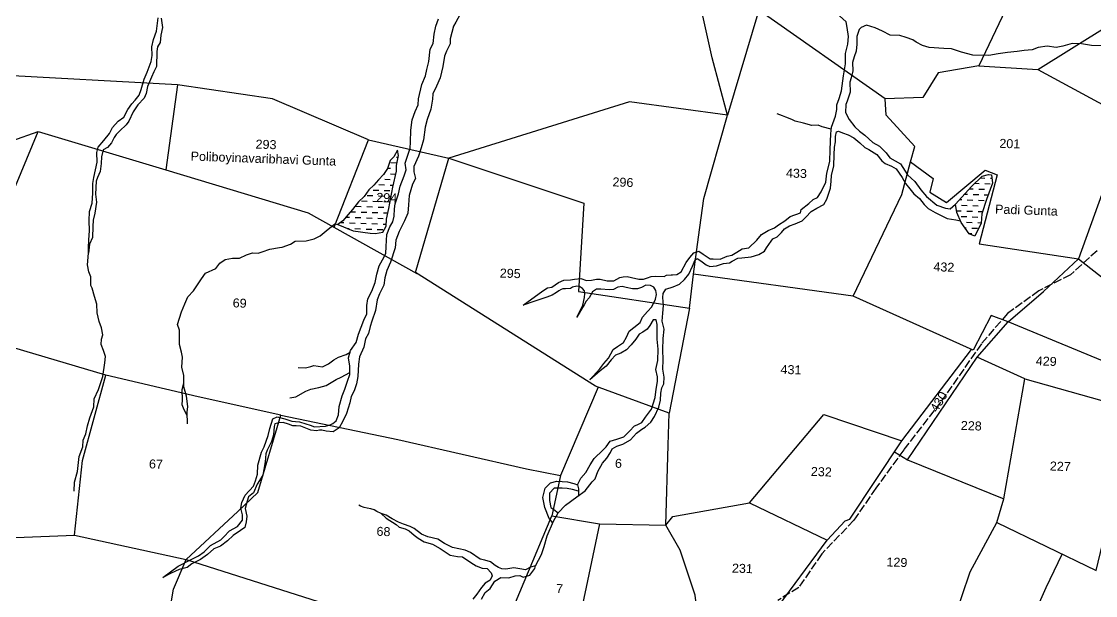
# Model space of a CAD drawing. Header units: inches. Extents: x 346063 to 354760, y 1581753 to 1587896.
# Drawn here: x 348785 to 350344, y 1584825 to 1585658 of the extents above; entities that cross this region are included whole.
import ezdxf

# ---------------------------------------------------------------- set-up
doc = ezdxf.new("R2010")
doc.units = ezdxf.units.IN
doc.header["$MEASUREMENT"] = 0
doc.linetypes.add('ACAD_ISO02W100', pattern=[15, 12, -3])
for name, color, linetype in [('CARTTRACK', 30, 'ACAD_ISO02W100'), ('NALA', 4, 'Continuous'), ('SURVEY_BND', 7, 'Continuous'), ('SURVEY_NO', 7, 'Continuous'), ('WATER_BODY', 4, 'Continuous')]:
    doc.layers.add(name, color=color, linetype=linetype)
doc.styles.get("Standard").update_dxf_attribs({"font": 'arial.ttf'})

msp = doc.modelspace()

# ---------------------------------------------------------------- hatches: boundary and pattern name
at = {"layer": 'WATER_BODY'}
h = msp.add_hatch(dxfattribs=at)
h.set_pattern_fill('DASH', color=256, scale=65.076057, angle=-2.0267, style=0)
h.set_pattern_definition([(357.97328, (343965.363, 1583607.651), (8.4171, 7.841737), [8.134507, -8.134507])])
h.paths.add_polyline_path([(349318.5, 1585386.6), (349324.5, 1585417.4), (349329.5, 1585440.6), (349329.4, 1585448.9), (349332.3, 1585463.3), (349331, 1585470.9), (349325.6, 1585461.5), (349320.3, 1585456.2), (349316.5, 1585444.7), (349310.7, 1585436), (349303.6, 1585427.8), (349296.5, 1585420.1), (349289.5, 1585413.5), (349282.5, 1585403.8), (349274.6, 1585395.9), (349265.8, 1585384.8), (349259.5, 1585377.7), (349251.5, 1585368.6), (349244.6, 1585363.4), (349266.5, 1585353.9), (349291.3, 1585350.7), (349299.3, 1585349.9), (349309.6, 1585352.2), (349314.8, 1585360.7), (349315.1, 1585370.7)])
h.paths.add_polyline_path([(350185.9, 1585399.3), (350194.7, 1585423.2), (350193.2, 1585435.1), (350188.5, 1585435.9), (350179.3, 1585433.4), (350164, 1585418.6), (350140.8, 1585392.8), (350142.8, 1585380.6), (350149.2, 1585365.9), (350160.7, 1585349.5), (350169, 1585346.4), (350178.1, 1585364.9), (350178.9, 1585378.9)])
h.paths.add_polyline_path([(349296.7, 1585392.7), (349332.1, 1585391.5), (349332.8, 1585411.3), (349297.4, 1585412.6)], flags=9)

# ---------------------------------------------------------------- linework, layer by layer
at = {"layer": 'CARTTRACK'}
msp.add_lwpolyline([(350346.2, 1585325.2), (350307.5, 1585290.2), (350261.9, 1585266.8), (350216.1, 1585234), (350178.5, 1585190.2), (350119.2, 1585105.2), (350065.7, 1585036.1), (350025.4, 1584980.6), (349993.3, 1584933.9), (349946.6, 1584885), (349913.3, 1584836.3), (349883, 1584817.5)], dxfattribs=at)
at = {"layer": 'NALA'}
for points in [[(349421.4, 1585667.7), (349415.9, 1585656.8), (349412.3, 1585651.3), (349409.7, 1585642), (349407.6, 1585632.5), (349407.5, 1585625.4), (349402.2, 1585614.7), (349399.1, 1585607.4), (349396.8, 1585592.7), (349392.9, 1585576.1), (349387.5, 1585564), (349382.2, 1585553.1), (349381.9, 1585545.1), (349379.2, 1585530.4), (349374, 1585515.6), (349371.4, 1585504.5), (349369, 1585486.1), (349365.3, 1585474.4), (349361.3, 1585462.4), (349354.9, 1585447.2), (349354.7, 1585439.6), (349357, 1585430.2), (349353, 1585421.9), (349348, 1585405.3), (349346.8, 1585391.8), (349345.8, 1585379.5), (349341.4, 1585368.4), (349333.6, 1585352.8), (349328.7, 1585340.5), (349327.8, 1585329.4), (349320.7, 1585308.6), (349315.4, 1585296.4), (349312.9, 1585285.8), (349311.2, 1585275), (349304.8, 1585262.5), (349301.7, 1585253.6), (349299, 1585238.4), (349294, 1585223.1), (349291.6, 1585214.9), (349288.8, 1585204.8), (349284.7, 1585197.4), (349282.1, 1585185.3), (349276.1, 1585171), (349274.5, 1585160.4), (349273.4, 1585142.7), (349271.6, 1585132), (349268, 1585121.8), (349264, 1585113.6), (349261.8, 1585104.3), (349257, 1585088.8), (349251.6, 1585077.7), (349246.5, 1585068), (349237.9, 1585062.4), (349227.5, 1585063.4), (349221, 1585064.7), (349218, 1585064.8), (349213.4, 1585063.9), (349205.1, 1585064.4), (349198.2, 1585067.5), (349190.7, 1585070.6), (349184.2, 1585070.8), (349179.1, 1585071.1), (349172.8, 1585073.5), (349164.9, 1585076), (349158.6, 1585075.4), (349152.9, 1585073.8), (349151.9, 1585069.9), (349151.1, 1585057.7), (349148.3, 1585048.1), (349141.7, 1585035.5), (349139.8, 1585030.4), (349138.9, 1585018.5), (349135.6, 1584999.4), (349127.6, 1584986.3), (349121.9, 1584973.8), (349114.9, 1584967.8), (349112.8, 1584961.7), (349109.9, 1584950.9), (349112.6, 1584939.8), (349111.6, 1584931.8), (349109.5, 1584923.5), (349103, 1584919.2), (349092.5, 1584911.7), (349084.5, 1584904.2), (349074.2, 1584896.1), (349064.5, 1584892.4), (349055.3, 1584884.3), (349045.4, 1584876.7), (349032.4, 1584870.6), (349026, 1584865.2), (349014.3, 1584862.6), (349002.8, 1584856.9), (348990.3, 1584850.9), (349012.8, 1584867.3), (349033.8, 1584877.7), (349042.5, 1584882.2), (349050.4, 1584887.8), (349059.8, 1584897), (349074.8, 1584905.4), (349079, 1584909.7), (349087.4, 1584918.3), (349098.7, 1584924.6), (349106.2, 1584934.1), (349105.9, 1584941.9), (349103.5, 1584951.3), (349105.1, 1584959.7), (349109.9, 1584970.5), (349122.1, 1584983.4), (349125.1, 1584991.3), (349127.8, 1585000.8), (349128.6, 1585013.8), (349133.5, 1585032.7), (349137.5, 1585040.4), (349143.4, 1585056.9), (349145.9, 1585067.1), (349150, 1585081), (349156.3, 1585084), (349167.7, 1585080.9), (349177.9, 1585077.5), (349183.1, 1585077.1), (349188.7, 1585076.8), (349197.8, 1585074), (349204.3, 1585071.9), (349210.7, 1585069.7), (349226.6, 1585070.5), (349233.4, 1585072.4), (349237.4, 1585074.2), (349242, 1585078.2), (349245.2, 1585087.1), (349246.4, 1585099), (349250.6, 1585114.3), (349254.5, 1585124.3), (349258.6, 1585135.8), (349261.8, 1585145.4), (349262, 1585157.6), (349259.9, 1585169.5), (349263, 1585180.1), (349271.3, 1585191.7), (349274.6, 1585203.8), (349282.1, 1585224.5), (349286.3, 1585233.5), (349286.6, 1585245.4), (349287.9, 1585255.3), (349294, 1585266.2), (349298.7, 1585279), (349300.9, 1585291.2), (349304.4, 1585303.1), (349309.3, 1585312), (349313.9, 1585321.3), (349314.5, 1585331.4), (349315.4, 1585348.6), (349319.8, 1585359.6), (349324.2, 1585367.1), (349326.4, 1585375.5), (349326.9, 1585385.9), (349327.6, 1585393.3), (349332.4, 1585407.8), (349334.9, 1585418.8), (349340.7, 1585434), (349343.7, 1585442.6), (349342.4, 1585452.1), (349346, 1585463.8), (349349.5, 1585473.9), (349349.8, 1585482.5), (349350.6, 1585500.2), (349352.5, 1585515), (349356.7, 1585527.1), (349360.9, 1585536.8), (349361.6, 1585545.8), (349366.2, 1585566.3), (349371.7, 1585579.2), (349373.6, 1585588.3), (349376.4, 1585599.9), (349378.5, 1585617.9), (349383, 1585625.9), (349384.1, 1585639.4), (349386.7, 1585650.9), (349390.7, 1585661.8)], [(349592.1, 1584985.1), (349596.9, 1584995.1), (349604.4, 1585003.1), (349610.5, 1585014.1), (349616.5, 1585023.7), (349629.2, 1585035.6), (349633.8, 1585040.4), (349639.5, 1585048.5), (349649.4, 1585051.5), (349659.4, 1585054.9), (349667.7, 1585063.2), (349675, 1585071.1), (349678.6, 1585072.4), (349685.6, 1585075.7), (349691, 1585083.3), (349699.6, 1585095.3), (349704.9, 1585112), (349706.4, 1585124.3), (349708.4, 1585135.2), (349708.5, 1585142.1), (349705.9, 1585152.9), (349708.9, 1585165.9), (349709.4, 1585182.3), (349707.9, 1585196.7), (349707.7, 1585206.9), (349707.8, 1585218.2), (349706.4, 1585224.6), (349705, 1585224.8), (349702.2, 1585224.6), (349697.1, 1585216.7), (349693.4, 1585211.1), (349687.1, 1585207), (349681.9, 1585203.8), (349677, 1585196.7), (349670.2, 1585188.5), (349663.4, 1585181.4), (349655.3, 1585176.6), (349647.4, 1585173.7), (349641.2, 1585166.9), (349634, 1585157.6), (349624.9, 1585150.9), (349610.3, 1585137.6), (349624.6, 1585153.5), (349630.7, 1585161.6), (349637.2, 1585169.3), (349644, 1585181.9), (349650.3, 1585186.1), (349658.8, 1585191.8), (349663.2, 1585199.8), (349667.4, 1585208.2), (349673.9, 1585213.6), (349683.4, 1585221), (349686.6, 1585228.7), (349694, 1585236.7), (349699.9, 1585243.5), (349705.4, 1585254.7), (349706.7, 1585261.7), (349705.8, 1585267.5), (349702.8, 1585272.2), (349698.2, 1585274.7), (349691.5, 1585274.9), (349685.3, 1585271.6), (349679.1, 1585269.6), (349671.9, 1585269.6), (349662.8, 1585271.9), (349657.3, 1585273.1), (349650.6, 1585272), (349644.7, 1585268.8), (349638.1, 1585268.2), (349626.1, 1585269.3), (349620, 1585269.5), (349614.2, 1585265.5), (349609.4, 1585256.6), (349604.8, 1585252), (349601.8, 1585246.5), (349597.9, 1585240.1), (349591.1, 1585228.5), (349600.2, 1585246.2), (349602.5, 1585257), (349602.7, 1585263), (349602.5, 1585266.9), (349599.6, 1585270.5), (349595.2, 1585273.3), (349591.5, 1585273.5), (349585.2, 1585272.3), (349582.3, 1585270.3), (349574.7, 1585269.8), (349571.2, 1585269.6), (349568.5, 1585269), (349565.3, 1585266.8), (349561.7, 1585264.5), (349555.7, 1585260.6), (349547.7, 1585257.8), (349537.7, 1585254.1), (349530.2, 1585251.8), (349513.2, 1585245.9), (349542, 1585267.1), (349548.7, 1585271.3), (349554.9, 1585272.1), (349564.5, 1585278.8), (349572.2, 1585282.3), (349582.1, 1585282.8), (349588.1, 1585283.6), (349597, 1585284.7), (349605.2, 1585281.8), (349612.4, 1585282.4), (349619.9, 1585283.9), (349625.2, 1585283.9), (349635.5, 1585281.6), (349645, 1585281.3), (349653.7, 1585286.2), (349658.4, 1585287.2), (349664.4, 1585287.5), (349670.8, 1585286.1), (349681.2, 1585283.6), (349687.9, 1585283.7), (349693.8, 1585286), (349699, 1585287.9), (349705.2, 1585288.4), (349718, 1585287.8), (349721.4, 1585289.6), (349728.2, 1585290), (349730.3, 1585290.3), (349736.3, 1585290.5), (349742.8, 1585294.3), (349749.7, 1585308), (349755.2, 1585315.1), (349761, 1585322.1), (349768.3, 1585324.7), (349774.5, 1585319.9), (349785, 1585313.3), (349788.9, 1585313.2), (349799.4, 1585312.8), (349809.5, 1585317.4), (349816.1, 1585318.9), (349823.6, 1585323.2), (349831.2, 1585327.7), (349840.8, 1585329.3), (349852.4, 1585340.5), (349859.4, 1585348.7), (349869, 1585354.7), (349878.3, 1585358.2), (349884.1, 1585362.8), (349893.1, 1585368.6), (349900.9, 1585374.7), (349915.7, 1585380.3), (349917, 1585384.9), (349928, 1585393.5), (349934.3, 1585399.7), (349940.5, 1585402.4), (349945.8, 1585410.4), (349952.6, 1585424.8), (349954.1, 1585437.6), (349958.5, 1585454.8), (349958.9, 1585471.9), (349959.7, 1585495), (349960.6, 1585504.3), (349966.8, 1585520.6), (349968.4, 1585530), (349968.8, 1585536.9), (349972, 1585546.1), (349975.4, 1585557.3), (349978.1, 1585579.1), (349981.1, 1585596.2), (349981.3, 1585611.3), (349984.6, 1585624.8), (349985.4, 1585635.9), (349983.7, 1585649.1), (349981.9, 1585657.3), (349972.3, 1585666.1)], [(348988.1, 1585662.7), (348990, 1585649.4), (348987.7, 1585638.1), (348986.4, 1585627.3), (348982.7, 1585621.3), (348981.8, 1585614.2), (348981.4, 1585592.8), (348977.5, 1585584.7), (348973.9, 1585577.2), (348968.4, 1585563.3), (348966.5, 1585553.3), (348963.5, 1585546.4), (348954.3, 1585537), (348947.3, 1585526.6), (348941.3, 1585513.1), (348937.2, 1585508), (348928, 1585499.4), (348922.8, 1585493.8), (348919.7, 1585489.4), (348916.1, 1585481.8), (348910.3, 1585475.1), (348904, 1585471.5), (348901.7, 1585461.6), (348901.2, 1585451.9), (348899.5, 1585440.2), (348895.7, 1585431.2), (348893.6, 1585426.1), (348892.9, 1585407.3), (348894.2, 1585395.6), (348892, 1585379.5), (348889.4, 1585369.3), (348889.1, 1585360.5), (348888.5, 1585344.1), (348884, 1585334.8), (348882.5, 1585321.6), (348882.4, 1585329.4), (348883.1, 1585340.6), (348884.2, 1585354.3), (348883.6, 1585368.7), (348884, 1585381.9), (348888.2, 1585394.1), (348888.7, 1585408.5), (348889.1, 1585422.6), (348890.3, 1585431.6), (348892.7, 1585442.4), (348895.4, 1585453.5), (348894.6, 1585467.7), (348896.7, 1585475.5), (348905.1, 1585485.2), (348912.9, 1585495.2), (348917.4, 1585504.1), (348925.5, 1585513), (348934, 1585519), (348939.8, 1585530.3), (348945.3, 1585538.2), (348950.6, 1585543.8), (348956.1, 1585550.8), (348959.3, 1585559.3), (348963.5, 1585574), (348967.6, 1585584.1), (348973.4, 1585599.7), (348974.8, 1585608.4), (348974.6, 1585621.1), (348976.9, 1585631.6), (348981.1, 1585643.9), (348983.5, 1585663.3)], [(350355, 1585622.7), (350337.9, 1585622.9), (350323.7, 1585625.5), (350309.9, 1585625.8), (350296.3, 1585622), (350286.8, 1585620.2), (350273.9, 1585622), (350260.7, 1585620.1), (350252, 1585617), (350240.4, 1585615.9), (350230.1, 1585614.4), (350216.4, 1585613.1), (350202.9, 1585611.1), (350189.2, 1585608.6), (350165.7, 1585609.2), (350149.6, 1585613.4), (350135.1, 1585618.1), (350123.8, 1585618.5), (350102.8, 1585620.2), (350092.7, 1585623.1), (350083.7, 1585627.9), (350078.7, 1585631.3), (350069.4, 1585634.6), (350059.9, 1585637.5), (350045.8, 1585638.2), (350034.7, 1585643.9), (350024.2, 1585648.8), (350011.8, 1585652.6), (350004, 1585649.3), (350000.9, 1585646.2), (349997.5, 1585636.1), (349997.8, 1585624.8), (349996.5, 1585614.8), (349993.5, 1585606.8), (349991.3, 1585598.5), (349991.7, 1585586.3), (349989.4, 1585575.9), (349987.5, 1585569.8), (349988, 1585555.5), (349983.7, 1585542.4), (349981.8, 1585537.2), (349981, 1585526), (349986.6, 1585515.8), (349994.6, 1585504.8), (350001.4, 1585498.8), (350009.3, 1585493), (350020.9, 1585482.1), (350030.7, 1585476.9), (350040.2, 1585467.4), (350045.5, 1585460.2), (350060.8, 1585451.2), (350070.9, 1585435.5), (350081.9, 1585425.7), (350090.4, 1585413.3), (350098.7, 1585403.9), (350113.6, 1585391.2), (350126.1, 1585387), (350132.9, 1585386.1), (350140.8, 1585392.8)], [(349960.3, 1585501.8), (349947.4, 1585505.2), (349941.6, 1585507.6), (349932.2, 1585506.7), (349920.3, 1585510.5), (349908.2, 1585513), (349903.1, 1585515.6), (349894.8, 1585518.8), (349889.7, 1585521), (349881.9, 1585524)], [(349453, 1584819.4), (349458.3, 1584829.1), (349465.7, 1584834.8), (349472.1, 1584845.5), (349481.1, 1584850.7), (349492.4, 1584850.1), (349501.8, 1584853.1), (349508.8, 1584853.7), (349513.4, 1584851.3), (349523.2, 1584854.3), (349530.2, 1584863.6), (349531.4, 1584867.8), (349539.9, 1584884.2), (349544.1, 1584895.6), (349548.3, 1584911.2), (349557.3, 1584932.3), (349564.3, 1584944.8), (349574.9, 1584955.8), (349591.3, 1584967.7), (349603.2, 1584976.6), (349613.6, 1584989.6), (349618.1, 1584993.8), (349621.7, 1585004.6), (349628.5, 1585016.6), (349634.8, 1585023.8), (349639.9, 1585032.3), (349642.5, 1585037.6), (349649.1, 1585041.4), (349657.9, 1585044.3), (349669.1, 1585050.5), (349678, 1585060.5), (349685.5, 1585066.3), (349690.6, 1585068.8), (349698.8, 1585076.1), (349704.1, 1585084.5), (349710.5, 1585098.1), (349712.6, 1585108), (349713, 1585118.4), (349714.4, 1585126.3), (349717.4, 1585131.9), (349717.9, 1585141.7), (349716.1, 1585153.4), (349716.6, 1585166.8), (349716.2, 1585181.2), (349716.8, 1585197.9), (349717.9, 1585211.3), (349715.1, 1585223.1), (349716.3, 1585234.3), (349717.1, 1585245.4), (349716.3, 1585257.3), (349716.7, 1585263.2), (349720.2, 1585269.3), (349731.3, 1585272.7), (349740.5, 1585276.7), (349747.6, 1585283.3), (349753.8, 1585291), (349759.2, 1585302.6), (349763, 1585311.8), (349765.7, 1585313.6), (349771, 1585310.6), (349778.9, 1585304.7), (349784.5, 1585302.2), (349793.9, 1585303.3), (349803.9, 1585306.7), (349812.8, 1585307.5), (349816.9, 1585309.8), (349825.1, 1585314.2), (349830.8, 1585315), (349844.4, 1585316.1), (349855.5, 1585319.6), (349863.7, 1585324.5), (349866.6, 1585329.3), (349873.1, 1585339.1), (349875.7, 1585342.5), (349881.8, 1585345.5), (349888.3, 1585351.6), (349892.8, 1585357), (349899.7, 1585361.4), (349908, 1585364.4), (349918.2, 1585368.6), (349923.8, 1585373.7), (349931.3, 1585382.1), (349939.7, 1585386.8), (349949.5, 1585392.2), (349954, 1585400.2), (349959.3, 1585416.1), (349960.4, 1585425.9), (349960.7, 1585434.2), (349964.3, 1585448.5), (349964.6, 1585464.1), (349965, 1585475.7), (349966.7, 1585483), (349966.6, 1585490.8), (349968, 1585497.7), (349971.1, 1585498.8), (349976.8, 1585496.1), (349985, 1585493.5), (349993.4, 1585489), (350001.9, 1585481.6), (350009.4, 1585475.1), (350014.9, 1585472.2), (350026.7, 1585464.7), (350034, 1585455.7), (350038.5, 1585451.8), (350047.9, 1585448.1), (350054.6, 1585444), (350063.4, 1585431.6), (350068.1, 1585422.9), (350074.3, 1585414.8), (350080.1, 1585407.6), (350088.7, 1585400.9), (350095.2, 1585392.1), (350100.9, 1585386.4), (350111.2, 1585380.5), (350128.9, 1585372.1), (350141.3, 1585369.9), (350148, 1585368.5)], [(349026.1, 1585073.7), (349025.9, 1585090.8), (349026.7, 1585099.1), (349025, 1585114.1), (349021.2, 1585127.4), (349020.8, 1585132.7), (349020.9, 1585144.1), (349018.1, 1585156), (349018.9, 1585170.7), (349017.8, 1585177.7), (349014.6, 1585189.2), (349014.5, 1585200.3), (349014.9, 1585209.7), (349011.6, 1585218), (349017.8, 1585236.4), (349022.4, 1585248.1), (349027, 1585258), (349034.8, 1585267.1), (349046.7, 1585284.1), (349052.2, 1585292.5), (349067.2, 1585299.5), (349073.2, 1585307.3), (349080.8, 1585312.2), (349091.5, 1585314.5), (349101.8, 1585314.2), (349111.7, 1585319.4), (349120.8, 1585322.2), (349128.8, 1585321.6), (349134.6, 1585323.3), (349145.9, 1585327.3), (349159.6, 1585329.6), (349163.9, 1585330.1), (349175.8, 1585334.8), (349182.7, 1585338.8), (349198.6, 1585339.5), (349210.3, 1585342.4), (349218.9, 1585346.7), (349227.3, 1585354.1), (349239.9, 1585364), (349244.6, 1585363.4)], [(348861.7, 1584976.2), (348862.2, 1584989.2), (348866.8, 1585004.8), (348869.1, 1585026.4), (348874.5, 1585040.6), (348874.8, 1585050.2), (348878.8, 1585059.5), (348881.2, 1585071.1), (348884.5, 1585082.6), (348890.3, 1585098.5), (348891, 1585110), (348897.2, 1585123.5), (348903.3, 1585142.6), (348906.4, 1585162.2), (348907.2, 1585171.6), (348904.2, 1585180.3), (348901.2, 1585189.1), (348901.4, 1585196.9), (348903.5, 1585202.9), (348901.4, 1585213.1), (348897.9, 1585222.2), (348895.1, 1585234.9), (348894.5, 1585247.4), (348891.3, 1585258.6), (348888.2, 1585270.8), (348886.1, 1585274.8), (348886, 1585287.4), (348883, 1585294.5), (348881.2, 1585304.5), (348882.5, 1585321.6)], [(349187.1, 1585155.6), (349197.3, 1585155.1), (349205.2, 1585157.1), (349209.8, 1585158.5), (349222, 1585156.8), (349230.8, 1585160.7), (349238.8, 1585166.7), (349245.5, 1585170.6), (349256.4, 1585174.3), (349262.4, 1585177.9)], [(349174.6, 1585111.5), (349183.4, 1585113), (349197.8, 1585121.2), (349205.1, 1585124.1), (349217, 1585126.6), (349227.6, 1585129.7), (349242, 1585138), (349249.3, 1585141.7), (349261.9, 1585148.4)], [(349026, 1585085.7), (349021.6, 1585094), (349018.7, 1585101.3), (349018.9, 1585108.6), (349018.8, 1585123.9), (349020.8, 1585132.7)], [(349556.3, 1584929.9), (349551, 1584936.4), (349545, 1584952.4), (349542, 1584967), (349545.3, 1584980.4), (349552.9, 1584988.4), (349562.3, 1584990.4), (349577.9, 1584989.8), (349587, 1584987), (349592.1, 1584985.1), (349593.7, 1584979.4), (349593.5, 1584969.4)], [(349593.6, 1584976.2), (349584.8, 1584978.6), (349577.2, 1584979.9), (349569.8, 1584980.2), (349563.8, 1584980.4), (349558.6, 1584980.6), (349551.8, 1584973), (349551.4, 1584962.6), (349553.4, 1584952.5), (349557.9, 1584949.5), (349564.3, 1584944.8)], [(349307.4, 1584943.8), (349301.1, 1584946.6), (349297.1, 1584948.9), (349292.2, 1584950.6), (349286.9, 1584951.4), (349282.9, 1584952.6), (349277.4, 1584954.5), (349274.7, 1584955.7)], [(349531.4, 1584867.8), (349524.1, 1584865.7), (349516.8, 1584861.7), (349508.8, 1584863.5), (349499.7, 1584864.9), (349488.3, 1584862.9), (349482.5, 1584863.1), (349477.7, 1584865.4), (349472.9, 1584868.4), (349465.9, 1584873.3), (349457.8, 1584875.8), (349450.9, 1584877.4), (349437.1, 1584886.9), (349429.1, 1584890.4), (349410.7, 1584894.4), (349399.3, 1584900.2), (349389.4, 1584906.4), (349375.2, 1584909.6), (349365.9, 1584913.6), (349355.1, 1584921.9), (349349.2, 1584925), (349339.9, 1584928.1), (349332.6, 1584930.9), (349323.1, 1584935.9), (349314.6, 1584941), (349307.4, 1584943.8), (349314.8, 1584937.1), (349329, 1584927.5), (349333.7, 1584923.8), (349342, 1584921.3), (349348.1, 1584918.6), (349355.3, 1584912), (349360.9, 1584907.9), (349369.9, 1584902.7), (349381.6, 1584899.3), (349392.9, 1584892.9), (349407.3, 1584883.1), (349418.2, 1584881), (349425.3, 1584880.6), (349437.7, 1584872.5), (349445.4, 1584867.9), (349453.8, 1584864.4), (349461.4, 1584863.8), (349466.9, 1584857.4), (349468.4, 1584853.3), (349465.6, 1584846.9), (349458.4, 1584842.3), (349452.9, 1584836.4), (349446.4, 1584826.5), (349440.2, 1584819.1)]]:
    msp.add_lwpolyline(points, dxfattribs=at)
at = {"layer": 'SURVEY_BND'}
for points in [[(350174.8, 1585593.6), (350115.4, 1585583.5), (350093.5, 1585547.6), (350038.5, 1585545.5), (349855.5, 1585674.3), (349809.8, 1585522), (349787.7, 1585605.2), (349746.9, 1585788.4), (349719.3, 1585912.7), (349745.5, 1586037.9), (349775.5, 1586130.2), (349807.5, 1586203.3)], [(350402.1, 1585719.1), (350242.3, 1585736.3), (350174.8, 1585593.6), (350260.3, 1585588.3), (350463.2, 1585715.5)], [(350260.3, 1585588.3), (350359.2, 1585534.3), (350357.1, 1585457), (350365.5, 1585442.2), (350319.5, 1585313.2), (350568.8, 1585118), (350701.7, 1585064.1), (350824.5, 1585039.2), (350821.4, 1585143.6), (350779.9, 1585180.9), (350836.8, 1585394.5), (350865.4, 1585385.5), (350925.2, 1585379.4), (351075.5, 1585594.6), (351105.6, 1585632.4)], [(349011.7, 1585565.9), (348745.6, 1585580.7), (348575.6, 1585612), (348503.4, 1585389.9), (348809.4, 1585498.4)], [(349289.2, 1585486), (349149.5, 1585545.4), (349011.7, 1585565.9), (348994.8, 1585442.6)], [(349809.8, 1585522), (349667.6, 1585541.1), (349405.6, 1585459.6), (349601.2, 1585394), (349593.7, 1585266.1), (349754.7, 1585241.8), (349760.8, 1585291.1)], [(350075.5, 1585454.3), (350081.7, 1585476.3), (350040, 1585521.8), (350038.5, 1585545.5)], [(349992.2, 1585259.4), (349760.8, 1585291.1), (349767.9, 1585344.8), (349775.5, 1585401), (349809.8, 1585522)], [(349161.9, 1585086.3), (349041.9, 1585112.8), (348908, 1585144.5), (348700.1, 1585205.9), (348740.8, 1585333.7), (348809.4, 1585498.4), (348994.8, 1585442.6), (349201.4, 1585380.2), (349359, 1585292.3)], [(349238.9, 1585359.3), (349289.2, 1585486), (349405.6, 1585459.6)], [(349754.7, 1585241.8), (349725.2, 1585089.3), (349618.2, 1585128.3), (349357.4, 1585293.3), (349405.6, 1585459.6)], [(350217.1, 1585221.7), (350192.3, 1585231), (350166.2, 1585180.7), (349992.2, 1585259.4), (350062.9, 1585406.9), (350075.5, 1585454.3), (350108.6, 1585430.2), (350103.4, 1585410), (350127.7, 1585395.3), (350183.6, 1585442.2), (350201.1, 1585435.5), (350174.9, 1585335.3), (350319.5, 1585313.2)], [(350478, 1584995.7), (350384.7, 1585025.9), (350388.2, 1585093.5), (350374.1, 1585157), (350217.1, 1585221.7), (350268.7, 1585265.8), (350319.5, 1585313.2)], [(350052.3, 1585033.2), (350071.3, 1585021.4), (350172.3, 1585170.5), (350217.1, 1585221.7)], [(348700.1, 1585205.9), (348672.7, 1585124), (348669.1, 1585081.6), (348679.4, 1584904.8), (348862.1, 1584912), (348873.8, 1585020.4), (348908, 1585144.5)], [(349720.3, 1584926.5), (349730.6, 1584939.4), (349841.7, 1584959), (349949.8, 1585087.3), (350062.7, 1585049), (350163.8, 1585181.8)], [(350071.3, 1585021.4), (350210.9, 1584964.8), (350241.3, 1585139), (350172.3, 1585170.5)], [(350241.3, 1585139), (350387.3, 1585097.8)], [(349622.1, 1585126.9), (349567.8, 1584998.6), (349555.2, 1584940.3), (349624, 1584928.5), (349720.3, 1584926.5), (349724, 1585042.7), (349725.2, 1585089.3)], [(349024.3, 1584876.8), (349099.5, 1584946.7), (349128.2, 1584974.3), (349161.9, 1585086.3), (349331.5, 1585050.9), (349518.1, 1585008.7), (349567.8, 1584998.6)], [(349841.7, 1584959), (349954.5, 1584905), (349980.7, 1584933.2), (349987.6, 1584935.4), (350062.7, 1585049)], [(350200.8, 1584930.8), (350344.9, 1584860.9), (350384.7, 1585025.9)], [(349876.6, 1584799.3), (350028.5, 1584741), (350113.9, 1584715.8), (350162.2, 1584859), (350200.8, 1584930.8), (350210.9, 1584964.8)], [(349526.5, 1584734.7), (349474.7, 1584748.6), (349555.2, 1584940.3)], [(349624, 1584928.5), (349582.1, 1584728.7), (349689.1, 1584709.4), (349665.3, 1584598.4), (349654.1, 1584520.5), (349845, 1584464.6), (349835.8, 1584518.5), (349801.8, 1584635.8), (349785.4, 1584696.6), (349795.7, 1584701.5), (349770.5, 1584762.8), (349763.1, 1584825.3), (349741, 1584890.2), (349720.3, 1584926.5)], [(348862.1, 1584912), (349024.3, 1584876.8)], [(349795.7, 1584701.5), (349876.6, 1584799.3), (349954.5, 1584905)], [(349156.5, 1584656.1), (348983.7, 1584702.5), (349006.2, 1584833.7), (349024.3, 1584876.8), (349216.1, 1584815.9)], [(350367.1, 1584644.3), (350208.7, 1584692.7), (350272.4, 1584836), (350295.8, 1584884.7)]]:
    msp.add_lwpolyline(points, dxfattribs=at)
at = {"layer": 'WATER_BODY'}
for points in [[(349244.6, 1585363.4), (349266.5, 1585353.9), (349291.3, 1585350.7), (349299.3, 1585349.9), (349309.6, 1585352.2), (349314.8, 1585360.7), (349315.1, 1585370.7), (349318.5, 1585386.6), (349324.5, 1585417.4), (349329.5, 1585440.6), (349329.4, 1585448.9), (349332.3, 1585463.3), (349331, 1585470.9), (349325.6, 1585461.5), (349320.3, 1585456.2), (349316.5, 1585444.7), (349310.7, 1585436), (349303.6, 1585427.8), (349296.5, 1585420.1), (349289.5, 1585413.5), (349282.5, 1585403.8), (349274.6, 1585395.9), (349265.8, 1585384.8), (349259.5, 1585377.7), (349251.5, 1585368.6), (349244.6, 1585363.4)], [(350169, 1585346.4), (350160.7, 1585349.5), (350149.2, 1585365.9), (350142.8, 1585380.6), (350140.8, 1585392.8), (350164, 1585418.6), (350179.3, 1585433.4), (350188.5, 1585435.9), (350193.2, 1585435.1), (350194.7, 1585423.2), (350185.9, 1585399.3), (350178.9, 1585378.9), (350178.1, 1585364.9), (350169, 1585346.4)]]:
    msp.add_lwpolyline(points, dxfattribs=at)

# ---------------------------------------------------------------- texts
at = {"layer": 'SURVEY_NO'}
for s, height, rotation, p in [('293', 13.02, 357.9733, (349124.9, 1585473.5)), ('201', 13.02, 357.9733, (350204.2, 1585474.6)), ('Poliboyinavaribhavi Gunta', 13.015, 357.9733, (349030.7, 1585456.1)), ('433', 13.02, 357.9733, (349894.6, 1585431.6)), ('296', 13.02, 357.9733, (349642.8, 1585418.6)), ('294', 13.02, 357.9733, (349300.1, 1585396.2)), ('Padi Gunta', 13.02, 357.9733, (350198, 1585379.2)), ('432', 13.02, 357.9733, (350108.5, 1585295.5)), ('295', 13.02, 357.9733, (349479.3, 1585286.3)), ('69', 13.02, 357.9733, (349091.7, 1585243)), ('429', 13.02, 357.9733, (350257.1, 1585158.8)), ('431', 13.02, 357.9733, (349886.7, 1585146.5)), ('430', 13.02, 59.5031, (350114.3, 1585089.6)), ('228', 13.02, 357.9733, (350148.3, 1585065.1)), ('67', 13.02, 357.9733, (348970.2, 1585009.3)), ('6', 13, 357.9733, (349646.4, 1585010.2)), ('232', 13.02, 357.9733, (349930.7, 1584998.3)), ('227', 13.02, 357.9733, (350277.5, 1585006.2)), ('68', 13.02, 357.9733, (349300.4, 1584911.4)), ('231', 13.02, 357.9733, (349816.2, 1584858)), ('129', 13.02, 357.9733, (350040.4, 1584866.9)), ('7', 13, 357.9733, (349560.9, 1584828.3))]:
    msp.add_text(s, height=height, rotation=rotation, dxfattribs=at).set_placement(p)

doc.saveas('drawing.dxf')
